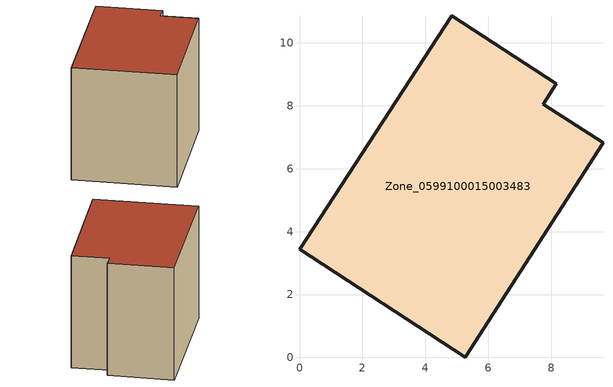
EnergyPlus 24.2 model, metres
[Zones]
Zone_0599100015003483
 floor ground (C_G): 0,3.43 4.84,10.87 8.17,8.7 7.75,8.05 9.65,6.82 5.27,0 z0.74
 wall outside (C_F): 7.75,8.05 8.17,8.7 4.84,10.87 0,3.43 5.27,0 9.65,6.82 7.75,8.05 z0.74:7.96
 roof outside (C_R): 5.27,0 9.65,6.82 7.75,8.05 8.17,8.7 4.84,10.87 0,3.43 z7.96
[BUILDING]
Pand.0599100015003483: North Axis=0; Terrain=City; Loads Convergence Tolerance Value=0.04; Temperature Convergence Tolerance Value=0.4; Solar Distribution=FullExterior; Maximum Number of Warmup Days=25; Minimum Number of Warmup Days=1
[Site:Location]
Rotterdam.The.Hague.AP_ZH_NLD Design_Conditions: Latitude=51.96; Longitude=4.45; Time Zone=1; Elevation=-4.5
[SITE:GROUNDTEMPERATURE:BUILDINGSURFACE]
18, 18, 18, 18, 18, 18, 18, 18, 18, 18, 18, 18
[MATERIAL] Thermal Absorptance=0.9; Solar Absorptance=0.7; Visible Absorptance=0.7
Name | Roughness | Thickness | Conductivity | Density | Specific Heat
G.TC.1965-1974 | MediumSmooth | 0.15 | 0.882353 | 540 | 1210
F.TC.1965-1974 | Rough | 0.3 | 0.697674 | 1920 | 840
R.TC.1965-1974 | MediumRough | 0.2 | 0.232558 | 1500 | 1000
[CONSTRUCTION]
C_G: G.TC.1965-1974
C_F: F.TC.1965-1974
C_R: R.TC.1965-1974
[ZONE]
Zone_0599100015003483: Type=1; Multiplier=1; Ceiling Height=Autocalculate; Volume=Autocalculate; Floor Area=autocalculate; Part of Total Floor Area=Yes
[ZONEINFILTRATION:DESIGNFLOWRATE]
Infil_Zone_0599100015003483: Zone or ZoneList or Space or SpaceList=Zone_0599100015003483; Schedule=AlwaysOn; Design Flow Rate Calculation Method=Flow/Area; Flow Rate per Floor Area=0.003; Constant Term Coefficient=1; Temperature Term Coefficient=0; Velocity Term Coefficient=0; Velocity Squared Term Coefficient=0
[HVACTEMPLATE:ZONE:IDEALLOADSAIRSYSTEM]
Zone_0599100015003483: Maximum Heating Supply Air Temperature=50; Minimum Cooling Supply Air Temperature=13; Maximum Heating Supply Air Humidity Ratio=0.0156; Minimum Cooling Supply Air Humidity Ratio=0.0077; Heating Limit=NoLimit; Cooling Limit=NoLimit; Dehumidification Control Type=ConstantSensibleHeatRatio; Cooling Sensible Heat Ratio=0.7; Dehumidification Setpoint=60; Humidification Control Type=None; Humidification Setpoint=30; Outdoor Air Method=None; Outdoor Air Flow Rate per Person=0.00944; Outdoor Air Flow Rate per Zone Floor Area=0; Outdoor Air Flow Rate per Zone=0; Demand Controlled Ventilation Type=None; Outdoor Air Economizer Type=NoEconomizer; Heat Recovery Type=None; Sensible Heat Recovery Effectiveness=0.7; Latent Heat Recovery Effectiveness=0.65
[ZONECONTROL:THERMOSTAT]
ThermostatControl_Zone_0599100015003483: Zone or ZoneList=Zone_0599100015003483; Control Type Schedule=DualSetpointControlType; Control 1=Thermostat_Zone_0599100015003483; Temperature Difference Between Cutout And Setpoint=0
[THERMOSTATSETPOINT:DUALSETPOINT]
Thermostat_Zone_0599100015003483: Heating Setpoint Temperature Schedule=HeatingSetpoint_Zone_0599100015003483; Cooling Setpoint Temperature Schedule=CoolingSetpoint_Zone_0599100015003483
[SCHEDULE:COMPACT]
HeatingSetpoint_Zone_0599100015003483: Through: 12/31, For: AllDays, Until: 24:00, 21
CoolingSetpoint_Zone_0599100015003483: Through: 12/31, For: AllDays, Until: 24:00, 24
DualSetpointControlType: Through: 12/31, For: AllDays, Until: 24:00, 4
AlwaysOn: Through: 12/31, For: AllDays, Until: 24:00, 1
